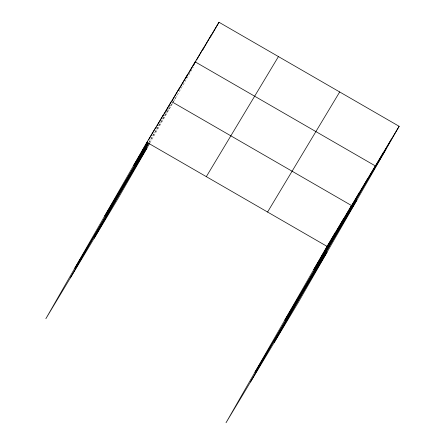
<?xml version="1.0" encoding="UTF-8"?>
<svg xmlns="http://www.w3.org/2000/svg" width="445" height="445" viewBox="0 0 445 445"><rect width="100%" height="100%" fill="white"/><g stroke="black" fill="none" stroke-linecap="round" stroke-linejoin="round"><path stroke-width="0.33" stroke-dasharray="2.23 1.67" d="M148.908 142.689L167.114 110.9M167.459 110.299L170.563 104.881M149.987 142.734L173.044 102.478M173.383 101.883L193.325 67.067M148.836 142.472L172.293 103.429M172.638 102.851L176.776 95.964"/><path stroke-width="0.67" d="M399.143 126.302L327.025 246.369L226.01 422.75L298.128 302.683L399.143 126.302L218.99 22.25L146.872 142.317L45.857 318.698L117.975 198.631L149.648 143.329M141.794 151.851L147.568 141.76M148.591 139.98L155.044 128.705M155.744 128.154L156.423 126.97M157.102 125.779L163.22 115.099M70.377 277.875L147.796 142.695M162.898 116.329L163.576 115.144M164.255 113.953L171.392 101.493L351.544 205.546L250.529 381.927M172.187 100.748L179.324 88.288M178.423 90.507L179.101 89.323M179.78 88.132L187.262 75.077M94.179 238.253L148.569 143.279M186.016 77.892L186.694 76.707M187.378 75.522L188.396 73.742M189.075 72.552L195.194 61.872L375.346 165.924L274.326 342.305M193.608 65.282L194.632 63.502M195.311 62.311L195.989 61.126M196.668 59.942L203.126 48.666M202.903 49.701L211.058 35.455M210.496 37.085L211.175 35.9M211.853 34.71L218.99 22.25M321.941 255.903L335.196 232.757M330.118 242.297L343.373 219.151M346.221 215.48L359.477 192.335M354.159 202.275L367.409 179.129M370.023 175.858L383.279 152.713M377.955 162.653L391.211 139.508M133.617 165.457L147.479 142.383M104.658 216.025L148.491 143.051M74.816 268.129L146.939 148.063M206.324 176.654L278.442 56.587M267.573 212.031L339.691 91.965M313.77 269.509L385.887 149.442M284.811 320.077L356.929 200.016M254.968 372.181L327.086 252.115M146.872 142.317L327.025 246.369"/></g></svg>
